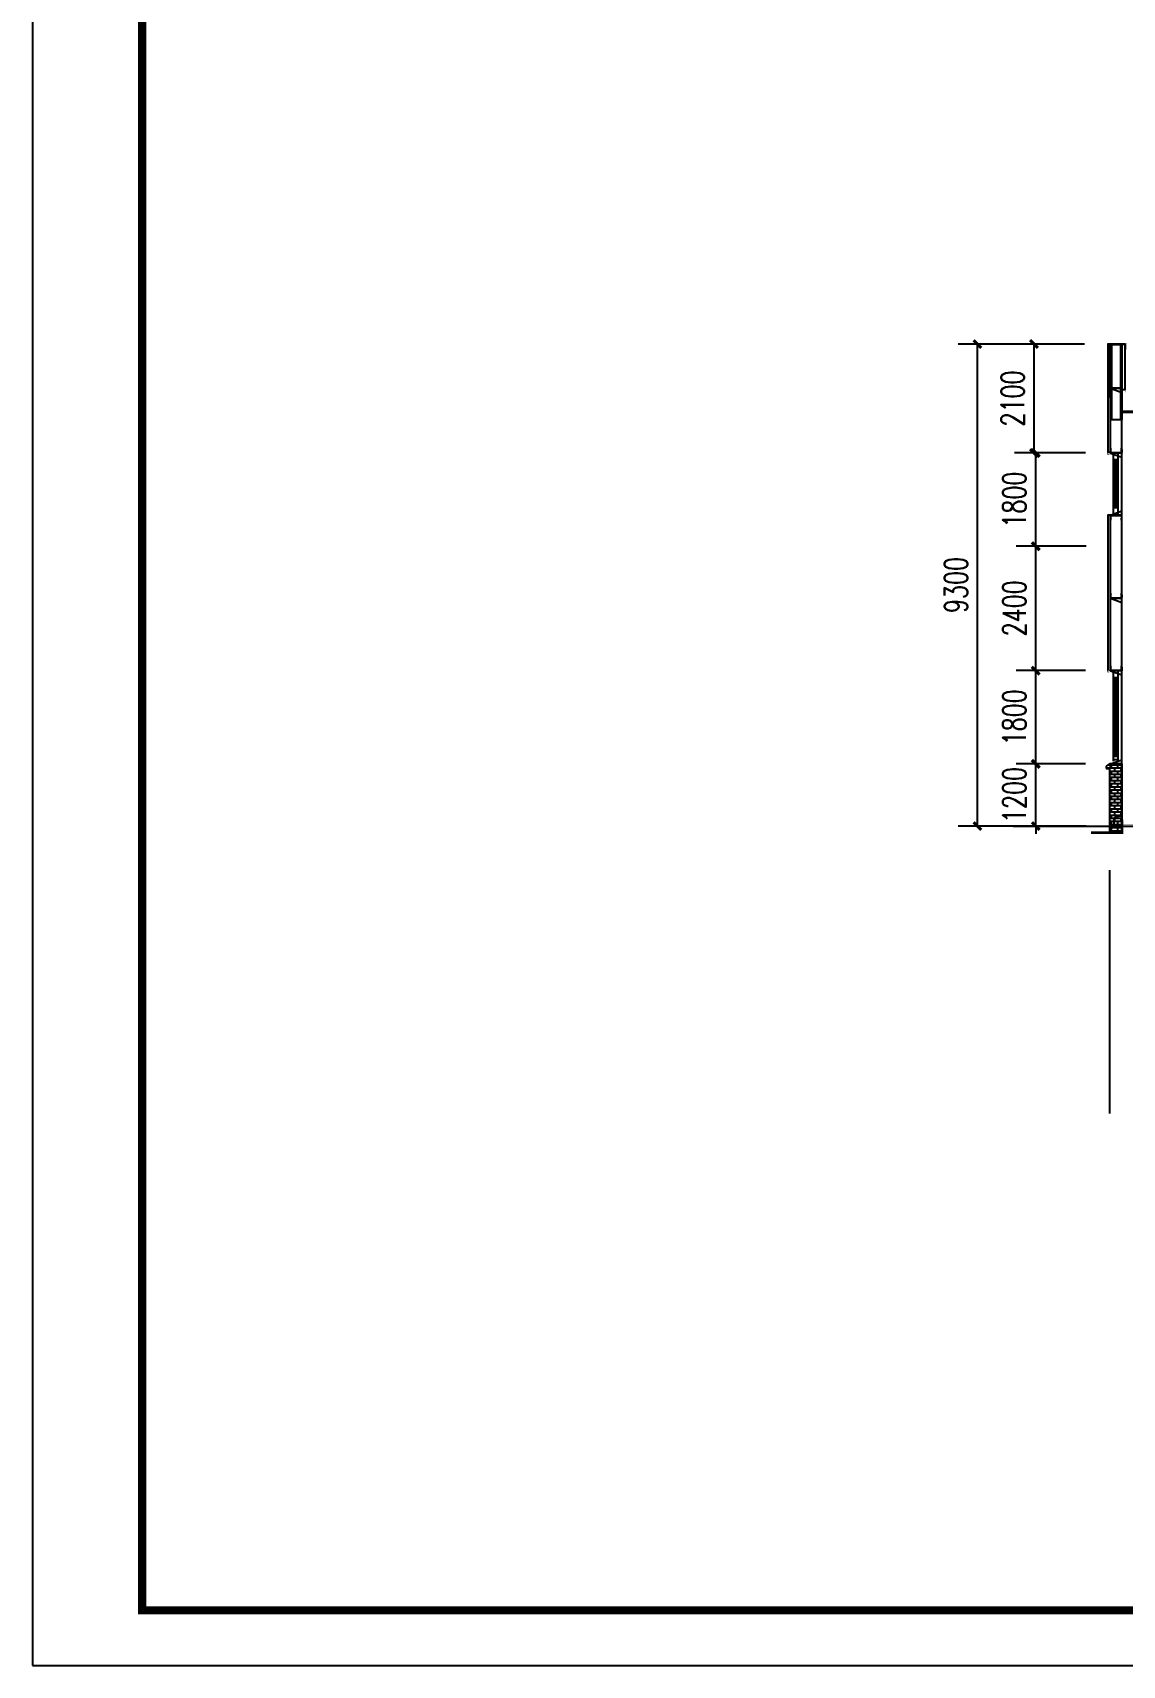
# Model space of a CAD drawing. Extents: x 180850 to 1400258, y 48356 to 327067.
# Drawn here: x 797760 to 818787, y 232984 to 264484 of the extents above; entities that cross this region are included whole.
import ezdxf

# ---------------------------------------------------------------- set-up
doc = ezdxf.new("R2010")
doc.units = 0
doc.header["$LTSCALE"] = 1000
for name, color, linetype in [('AXIS', 3, 'Continuous'), ('DOTE', 1, 'Continuous'), ('GZ', 50, 'Continuous'), ('LT', 27, 'Continuous'), ('PUB_DIM', 3, 'Continuous'), ('PUB_TITLE', 4, 'Continuous'), ('PZ', 202, 'Continuous'), ('WINDOW', 4, 'Continuous')]:
    doc.layers.add(name, color=color, linetype=linetype)
doc.styles.add('_TCH_DIM_T3', font='SIMPLEX', dxfattribs={"width": 0.705882, "bigfont": 'GBCBIG'})
doc.dimstyles.new('_TCH_ARCH&&150', dxfattribs={"dimtxt": 446.25, "dimasz": 150, "dimexe": 375, "dimexo": 450, "dimgap": 189.375, "dimtad": 1, "dimdec": 0, "dimzin": 0, "dimdsep": 46, "dimtxsty": '_TCH_DIM_T3', "dimblk": 'ARCHTICK', "dimcen": 0.09, "dimclrd": 3, "dimclre": 3, "dimclrt": 7, "dimazin": 2, "dimtfac": 1, "dimtdec": 0, "dimtix": 1, "dimtmove": 2, "dimatfit": 3, "dimfxl": 1, "dimtolj": 1, "dimtzin": 0, "dimarcsym": 0})

# ---------------------------------------------------------------- blocks, each defined once
blk = doc.blocks.new('_ArchTick')
at = {"color": 0, "linetype": 'ByBlock', "const_width": 0.4}
blk.add_lwpolyline([(-0.5, -0.5), (0.5, 0.5)], dxfattribs=at)
blk = doc.blocks.new('*D345')
at = {"layer": 'Defpoints', "color": 0, "transparency": 16777216}
for p in [(817116, 250376), (818524, 250376), (818519, 249176)]:
    blk.add_point(p, dxfattribs=at)
at = {"layer": 'PUB_DIM', "color": 3, "lineweight": -2, "transparency": 16777216}
for p, q in [((817116, 250376), (817116, 250526)), ((818074, 250376), (816741, 250376)), ((817116, 249176), (817116, 250376)), ((818069, 249176), (816741, 249176)), ((817116, 249176), (817116, 249026))]:
    blk.add_line(p, q, dxfattribs=at)
at = {"layer": 'PUB_DIM', "color": 3, "lineweight": -2, "transparency": 16777216, "xscale": 150, "yscale": 150, "zscale": 150}
for p, rotation in [((817116, 250376), 270), ((817116, 249176), 90)]:
    blk.add_blockref('_ArchTick', p, dxfattribs=dict(at, rotation=rotation))
at = {"layer": 'PUB_DIM', "color": 7, "transparency": 16777216, "insert": (816704, 249776), "char_height": 446.2, "attachment_point": 5, "rotation": 90, "style": '_TCH_DIM_T3'}
blk.add_mtext('\\A1;1200', dxfattribs=at)
blk = doc.blocks.new('*D346')
at = {"layer": 'Defpoints', "color": 0, "transparency": 16777216}
for p in [(817116, 252176), (818524, 252176), (818524, 250376)]:
    blk.add_point(p, dxfattribs=at)
at = {"layer": 'PUB_DIM', "color": 3, "lineweight": -2, "transparency": 16777216}
for p, q in [((818074, 252176), (816741, 252176)), ((817116, 250376), (817116, 252176)), ((818074, 250376), (816741, 250376))]:
    blk.add_line(p, q, dxfattribs=at)
at = {"layer": 'PUB_DIM', "color": 3, "lineweight": -2, "transparency": 16777216, "xscale": 150, "yscale": 150, "zscale": 150}
for p, rotation in [((817116, 252176), 90), ((817116, 250376), 270)]:
    blk.add_blockref('_ArchTick', p, dxfattribs=dict(at, rotation=rotation))
at = {"layer": 'PUB_DIM', "color": 7, "transparency": 16777216, "insert": (816704, 251276), "char_height": 446.2, "attachment_point": 5, "rotation": 90, "style": '_TCH_DIM_T3'}
blk.add_mtext('\\A1;1800', dxfattribs=at)
blk = doc.blocks.new('*D347')
at = {"layer": 'Defpoints', "color": 0, "transparency": 16777216}
for p in [(817116, 254576), (818541, 254576, -4), (818524, 252176)]:
    blk.add_point(p, dxfattribs=at)
at = {"layer": 'PUB_DIM', "color": 3, "lineweight": -2, "transparency": 16777216}
for p, q in [((818091, 254576), (816741, 254576)), ((817116, 252176), (817116, 254576)), ((818074, 252176), (816741, 252176))]:
    blk.add_line(p, q, dxfattribs=at)
at = {"layer": 'PUB_DIM', "color": 3, "lineweight": -2, "transparency": 16777216, "xscale": 150, "yscale": 150, "zscale": 150}
for p, rotation in [((817116, 254576), 90), ((817116, 252176), 270)]:
    blk.add_blockref('_ArchTick', p, dxfattribs=dict(at, rotation=rotation))
at = {"layer": 'PUB_DIM', "color": 7, "transparency": 16777216, "insert": (816704, 253376), "char_height": 446.2, "attachment_point": 5, "rotation": 90, "style": '_TCH_DIM_T3'}
blk.add_mtext('\\A1;2400', dxfattribs=at)
blk = doc.blocks.new('*D348')
at = {"layer": 'Defpoints', "color": 0, "transparency": 16777216}
for p in [(817116, 256376), (818524, 256376), (818541, 254576, -4)]:
    blk.add_point(p, dxfattribs=at)
at = {"layer": 'PUB_DIM', "color": 3, "lineweight": -2, "transparency": 16777216}
for p, q in [((818074, 256376), (816741, 256376)), ((817116, 254576), (817116, 256376)), ((818091, 254576), (816741, 254576))]:
    blk.add_line(p, q, dxfattribs=at)
at = {"layer": 'PUB_DIM', "color": 3, "lineweight": -2, "transparency": 16777216, "xscale": 150, "yscale": 150, "zscale": 150}
for p, rotation in [((817116, 256376), 90), ((817116, 254576), 270)]:
    blk.add_blockref('_ArchTick', p, dxfattribs=dict(at, rotation=rotation))
at = {"layer": 'PUB_DIM', "color": 7, "transparency": 16777216, "insert": (816704, 255476), "char_height": 446.2, "attachment_point": 5, "rotation": 90, "style": '_TCH_DIM_T3'}
blk.add_mtext('\\A1;1800', dxfattribs=at)
blk = doc.blocks.new('*D349')
at = {"layer": 'Defpoints', "color": 0, "transparency": 16777216}
for p in [(817083, 258476), (818491, 258476), (818524, 256376)]:
    blk.add_point(p, dxfattribs=at)
at = {"layer": 'PUB_DIM', "color": 3, "lineweight": -2, "transparency": 16777216}
for p, q in [((818041, 258476), (816708, 258476)), ((817083, 256376), (817083, 258476)), ((818074, 256376), (816708, 256376))]:
    blk.add_line(p, q, dxfattribs=at)
at = {"layer": 'PUB_DIM', "color": 3, "lineweight": -2, "transparency": 16777216, "xscale": 150, "yscale": 150, "zscale": 150}
for p, rotation in [((817083, 258476), 90), ((817083, 256376), 270)]:
    blk.add_blockref('_ArchTick', p, dxfattribs=dict(at, rotation=rotation))
at = {"layer": 'PUB_DIM', "color": 7, "transparency": 16777216, "insert": (816670, 257426), "char_height": 446.2, "attachment_point": 5, "rotation": 90, "style": '_TCH_DIM_T3'}
blk.add_mtext('\\A1;2100', dxfattribs=at)
blk = doc.blocks.new('*D438')
at = {"color": 3, "lineweight": -2, "transparency": 16777216}
for p, q in [((818055, 258476), (815616, 258476)), ((815991, 249176), (815991, 258476)), ((818091, 249176), (815616, 249176))]:
    blk.add_line(p, q, dxfattribs=at)
at = {"layer": 'Defpoints', "color": 0, "transparency": 16777216}
for p in [(815991, 258476), (818505, 258476), (818541, 249176)]:
    blk.add_point(p, dxfattribs=at)
at = {"color": 3, "lineweight": -2, "transparency": 16777216, "xscale": 150, "yscale": 150, "zscale": 150}
for p, rotation in [((815991, 258476), 90), ((815991, 249176), 270)]:
    blk.add_blockref('_ArchTick', p, dxfattribs=dict(at, rotation=rotation))
at = {"color": 7, "transparency": 16777216, "insert": (815578, 253826), "char_height": 446.2, "attachment_point": 5, "rotation": 90, "style": '_TCH_DIM_T3'}
blk.add_mtext('\\A1;9300', dxfattribs=at)

msp = doc.modelspace()

# ---------------------------------------------------------------- hatches: boundary and pattern name
at = {"true_color": 0x939598}
h = msp.add_hatch(dxfattribs=at)
h.set_pattern_fill('AR-B816', color=252, scale=50)
h.set_pattern_definition([(0, (101513.733, -219535.85), (0, 60.6552), []), (90, (101513.733, -219535.85), (-60.6552, 60.6552), [60.6552, -60.6552])])
edge = h.paths.add_edge_path()
edge.add_line((818775.53, 250363), (818772.15, 250313.88))
edge.add_arc((818760.9, 250313.88), 11.25, 270, 360, ccw=False)
edge.add_line((818760.9, 250302.63), (818753.03, 250302.63))
edge.add_line((818753.03, 250302.63), (818753.03, 250299.25))
edge.add_line((818753.03, 250299.25), (818764.28, 250299.25))
edge.add_arc((818764.28, 250310.5), 11.25, 270, 359.999739)
edge.add_line((818775.53, 250310.5), (818775.53, 250363))
edge.add_arc((818764.28, 250363), 11.25, 359.999549, 450)
edge.add_line((818764.28, 250374.25), (818780.53, 250377.63))
edge.add_line((818780.53, 250377.63), (818780.08, 249047.39))
edge.add_line((818780.08, 249047.39), (818540.08, 249047.39))
edge.add_line((818540.08, 249047.39), (818540.53, 250289.41))
edge.add_line((818540.53, 250289.41), (818477.95, 250289.41))
edge.add_line((818477.95, 250289.41), (818477.95, 250336.12))
edge.add_line((818477.95, 250336.12), (818540.53, 250377.63))
edge.add_line((818540.53, 250377.63), (818764.28, 250374.25))
edge.add_arc((818764.28, 250363), 11.25, -0.000451, 90, ccw=False)

# ---------------------------------------------------------------- linework, layer by layer
at = {"color": 0}
for p, q in [((818540.53, 250375.94, -0.86), (818477.95, 250334.43, -0.86)), ((818477.95, 250334.43, -0.86), (818477.95, 250287.72, -0.86)), ((818477.95, 250287.72, -0.86), (818540.53, 250287.72, -0.86)), ((818780.53, 250375.94, -0.86), (818540.53, 250375.94, -0.86)), ((818540.53, 250287.72, -0.86), (818540.53, 249042.45, -0.86)), ((818780.53, 250375.94, -0.86), (818779.55, 249175.97, -0.84))]:
    msp.add_line(p, q, dxfattribs=at)
at = {"color": 6, "const_width": 5, "elevation": -0.86}
for points in [[(818501.38, 258364.53), (818501.38, 258494.04), (818868.45, 258494.5), (818868.45, 258365.99)], [(818782.63, 257626.56), (818782.63, 257585.56), (818841.9, 257585.61), (818841.9, 257547.73)]]:
    msp.add_lwpolyline(points, dxfattribs=at)
at = {"color": 6, "linetype": 'ByBlock', "const_width": 10, "elevation": -0.86}
for points in [[(818555.53, 256440.72), (818555.53, 256379.48), (818505.4, 256379.48), (818505.4, 256348.64), (818532.29, 256348.64), (818532.29, 256359.05)], [(818780.53, 255175.94), (818493.99, 255175.94), (818493.99, 255112.54), (818505.53, 255081.69), (818505.53, 255048.78)], [(818555.53, 252240.72), (818555.53, 252179.48), (818505.4, 252179.48), (818505.4, 252148.64), (818532.29, 252148.64), (818532.29, 252159.05)]]:
    msp.add_lwpolyline(points, dxfattribs=at)
at = {"color": 0, "const_width": 50, "elevation": -0.83}
msp.add_lwpolyline([(818779.55, 249300.53), (818779.55, 249046.98), (818183.97, 249049.05)], dxfattribs=at)
at = {"layer": 'AXIS'}
msp.add_line((818540.53, 248325.94, -0.86), (818540.53, 243631.82, -0.86), dxfattribs=at)
at = {"layer": 'AXIS', "linetype": 'ByBlock', "elevation": -0.86}
for points in [[(818554.99, 258475.94), (818504.99, 258475.94), (818506.41, 256388.24), (818556.41, 256388.24)], [(818786.74, 258475.94), (818836.74, 258475.94), (818835.31, 257593.92), (818785.31, 257593.92)]]:
    msp.add_lwpolyline(points, close=True, dxfattribs=at)
at = {"layer": 'AXIS', "linetype": 'ByBlock', "elevation": 3.16}
msp.add_lwpolyline([(818555.53, 252178.66), (818555.53, 255172.57), (818505.53, 255172.57), (818505.53, 252178.66)], dxfattribs=at)
at = {"layer": 'DOTE'}
msp.add_line((816679.98, 249175.94, -0.86), (855812.18, 249175.94, -0.86), dxfattribs=at)
at = {"layer": 'GZ'}
msp.add_line((818780.53, 249200.94, 3.16), (818780.53, 257161.94, -1.02), dxfattribs=at)
at = {"layer": 'GZ', "elevation": -2.89}
msp.add_lwpolyline([(818780.53, 257161.94), (819366.53, 257161.94), (819366.53, 257175.94), (818780.53, 257175.94)], close=True, dxfattribs=at)
at = {"layer": 'LT'}
for p, q in [((818555.53, 258461.32, -0.86), (818555.53, 258408.82, -0.86)), ((818558.9, 258412.19, -0.86), (818558.9, 258457.94, -0.86)), ((818780.53, 258475.94, -0.86), (818560.53, 258475.94, -0.86)), ((818560.53, 258475.94, -0.86), (818560.53, 258472.57, -0.86)), ((818560.53, 258472.57, -0.86), (818780.53, 258472.57, -0.86)), ((818764.28, 258472.57, -0.86), (818566.78, 258472.57, -0.86)), ((818566.78, 258397.57, -0.86), (818578.03, 258397.57, -0.86)), ((818570.15, 258469.19, -0.86), (818760.9, 258469.19, -0.86)), ((818578.03, 258400.94, -0.86), (818570.15, 258400.94, -0.86)), ((818578.03, 258397.57, -0.86), (818578.03, 258400.94, -0.86)), ((818753.03, 258400.94, -0.86), (818753.03, 258397.57, -0.86)), ((818760.9, 258400.94, -0.86), (818753.03, 258400.94, -0.86)), ((818753.03, 258397.57, -0.86), (818764.28, 258397.57, -0.86)), ((818772.15, 258457.94, -0.86), (818772.15, 258412.19, -0.86)), ((818775.53, 258408.82, -0.86), (818775.53, 258461.32, -0.86)), ((818780.53, 258472.57, -0.86), (818780.53, 258475.94, -0.86)), ((818554.31, 257638.91, -0.86), (818554.31, 257691.41, -0.86)), ((818557.68, 257688.04, -0.86), (818557.68, 257642.29, -0.86)), ((818565.56, 257702.66, -0.86), (818576.81, 257702.66, -0.86)), ((818576.81, 257699.29, -0.86), (818568.93, 257699.29, -0.86)), ((818576.81, 257702.66, -0.86), (818576.81, 257699.29, -0.86)), ((818751.81, 257699.29, -0.86), (818751.81, 257702.66, -0.86)), ((818751.81, 257702.66, -0.86), (818763.06, 257702.66, -0.86)), ((818759.68, 257699.29, -0.86), (818751.81, 257699.29, -0.86)), ((818770.93, 257642.29, -0.86), (818770.93, 257688.04, -0.86)), ((818774.31, 257691.41, -0.86), (818774.31, 257638.91, -0.86)), ((818559.31, 257624.29, -0.86), (818559.31, 257627.66, -0.86)), ((818559.31, 257627.66, -0.86), (818779.31, 257627.66, -0.86)), ((818779.31, 257624.29, -0.86), (818559.31, 257624.29, -0.86)), ((818559.31, 257624.29, -0.86), (818779.31, 257544.66, -0.86)), ((818763.06, 257627.66, -0.86), (818565.56, 257627.66, -0.86)), ((818568.93, 257631.04, -0.86), (818759.68, 257631.04, -0.86)), ((818607.45, 257605.11, -0.86), (818607.45, 257643.46, -0.86)), ((818717.89, 257605.11, -0.86), (818717.89, 257643.46, -0.86)), ((818779.31, 257627.66, -0.86), (818779.31, 257624.29, -0.86)), ((818555.53, 256387.19, -0.86), (818555.53, 256439.69, -0.86)), ((818558.9, 256436.32, -0.86), (818558.9, 256390.57, -0.86)), ((818566.78, 256450.94, -0.86), (818578.03, 256450.94, -0.86)), ((818578.03, 256447.57, -0.86), (818570.15, 256447.57, -0.86)), ((818578.03, 256450.94, -0.86), (818578.03, 256447.57, -0.86)), ((818753.03, 256447.57, -0.86), (818753.03, 256450.94, -0.86)), ((818753.03, 256450.94, -0.86), (818764.28, 256450.94, -0.86)), ((818760.9, 256447.57, -0.86), (818753.03, 256447.57, -0.86)), ((818772.15, 256390.57, -0.86), (818772.15, 256436.32, -0.86)), ((818775.53, 256439.69, -0.86), (818775.53, 256387.19, -0.86)), ((818560.53, 256372.57, -0.86), (818560.53, 256375.94, -0.86)), ((818560.53, 256375.94, -0.86), (818780.53, 256375.94, -0.86)), ((818780.53, 256372.57, -0.86), (818560.53, 256372.57, -0.86)), ((818560.53, 256372.57, -0.86), (818780.53, 256292.94, -0.86)), ((818764.28, 256375.94, -0.86), (818566.78, 256375.94, -0.86)), ((818570.15, 256379.32, -0.86), (818760.9, 256379.32, -0.86)), ((818608.68, 256357.11, -0.86), (818608.68, 256395.46, -0.86)), ((818719.11, 256356.77, -0.86), (818719.11, 256395.11, -0.86)), ((818780.53, 256375.94, -0.86), (818780.53, 256372.57, -0.86)), ((818555.53, 255161.32, -0.86), (818555.53, 255108.82, -0.86)), ((818558.9, 255112.19, -0.86), (818558.9, 255157.94, -0.86)), ((818560.53, 255175.94, -0.86), (818780.53, 255255.57, -0.86)), ((818780.53, 255175.94, -0.86), (818560.53, 255175.94, -0.86)), ((818560.53, 255175.94, -0.86), (818560.53, 255172.57, -0.86)), ((818560.53, 255172.57, -0.86), (818780.53, 255172.57, -0.86)), ((818764.28, 255172.57, -0.86), (818566.78, 255172.57, -0.86)), ((818570.15, 255169.19, -0.86), (818760.9, 255169.19, -0.86)), ((818608.68, 255195.11, -0.86), (818608.68, 255156.77, -0.86)), ((818719.11, 255195.11, -0.86), (818719.11, 255156.77, -0.86)), ((818772.15, 255157.94, -0.86), (818772.15, 255112.19, -0.86)), ((818775.53, 255108.82, -0.86), (818775.53, 255161.32, -0.86)), ((818780.53, 255172.57, -0.86), (818780.53, 255175.94, -0.86)), ((818566.78, 255097.57, -0.86), (818578.03, 255097.57, -0.86)), ((818578.03, 255100.94, -0.86), (818570.15, 255100.94, -0.86)), ((818578.03, 255097.57, -0.86), (818578.03, 255100.94, -0.86)), ((818753.03, 255100.94, -0.86), (818753.03, 255097.57, -0.86)), ((818760.9, 255100.94, -0.86), (818753.03, 255100.94, -0.86)), ((818753.03, 255097.57, -0.86), (818764.28, 255097.57, -0.86)), ((818555.53, 253587.19, -0.86), (818555.53, 253639.69, -0.86)), ((818558.9, 253636.32, -0.86), (818558.9, 253590.57, -0.86)), ((818560.53, 253572.57, -0.86), (818560.53, 253575.94, -0.86)), ((818560.53, 253575.94, -0.86), (818780.53, 253575.94, -0.86)), ((818566.78, 253650.94, -0.86), (818578.03, 253650.94, -0.86)), ((818764.28, 253575.94, -0.86), (818566.78, 253575.94, -0.86)), ((818578.03, 253647.57, -0.86), (818570.15, 253647.57, -0.86)), ((818570.15, 253579.32, -0.86), (818760.9, 253579.32, -0.86)), ((818578.03, 253650.94, -0.86), (818578.03, 253647.57, -0.86)), ((818608.68, 253553.4, -0.86), (818608.68, 253591.74, -0.86)), ((818719.11, 253553.4, -0.86), (818719.11, 253591.74, -0.86)), ((818753.03, 253647.57, -0.86), (818753.03, 253650.94, -0.86)), ((818753.03, 253650.94, -0.86), (818764.28, 253650.94, -0.86)), ((818760.9, 253647.57, -0.86), (818753.03, 253647.57, -0.86)), ((818772.15, 253590.57, -0.86), (818772.15, 253636.32, -0.86)), ((818775.53, 253639.69, -0.86), (818775.53, 253587.19, -0.86)), ((818780.53, 253575.94, -0.86), (818780.53, 253572.57, -0.86)), ((818780.53, 253572.57, -0.86), (818560.53, 253572.57, -0.86)), ((818560.53, 253572.57, -0.86), (818780.53, 253492.94, -0.86)), ((818555.53, 252187.19, -0.86), (818555.53, 252239.69, -0.86)), ((818558.9, 252236.32, -0.86), (818558.9, 252190.57, -0.86)), ((818560.53, 252172.57, -0.86), (818560.53, 252175.94, -0.86)), ((818560.53, 252175.94, -0.86), (818780.53, 252175.94, -0.86)), ((818780.53, 252172.57, -0.86), (818560.53, 252172.57, -0.86)), ((818560.53, 252172.57, -0.86), (818780.53, 252092.94, -0.86)), ((818566.78, 252250.94, -0.86), (818578.03, 252250.94, -0.86)), ((818764.28, 252175.94, -0.86), (818566.78, 252175.94, -0.86)), ((818578.03, 252247.57, -0.86), (818570.15, 252247.57, -0.86)), ((818570.15, 252179.32, -0.86), (818760.9, 252179.32, -0.86)), ((818578.03, 252250.94, -0.86), (818578.03, 252247.57, -0.86)), ((818608.68, 252157.11, -0.86), (818608.68, 252195.46, -0.86)), ((818719.11, 252157.11, -0.86), (818719.11, 252195.46, -0.86)), ((818753.03, 252247.57, -0.86), (818753.03, 252250.94, -0.86)), ((818753.03, 252250.94, -0.86), (818764.28, 252250.94, -0.86)), ((818760.9, 252247.57, -0.86), (818753.03, 252247.57, -0.86)), ((818772.15, 252190.57, -0.86), (818772.15, 252236.32, -0.86)), ((818775.53, 252239.69, -0.86), (818775.53, 252187.19, -0.86)), ((818780.53, 252175.94, -0.86), (818780.53, 252172.57, -0.86)), ((818560.53, 250375.94, -0.86), (818780.53, 250455.57, -0.86)), ((818555.53, 250361.32, -0.86), (818555.53, 250308.82, -0.86)), ((818558.9, 250312.19, -0.86), (818558.9, 250357.94, -0.86)), ((818780.53, 250375.94, -0.86), (818560.53, 250375.94, -0.86)), ((818560.53, 250375.94, -0.86), (818560.53, 250372.57, -0.86)), ((818560.53, 250372.57, -0.86), (818780.53, 250372.57, -0.86)), ((818764.28, 250372.57, -0.86), (818566.78, 250372.57, -0.86)), ((818566.78, 250297.57, -0.86), (818578.03, 250297.57, -0.86)), ((818570.15, 250369.19, -0.86), (818760.9, 250369.19, -0.86)), ((818578.03, 250300.94, -0.86), (818570.15, 250300.94, -0.86)), ((818578.03, 250297.57, -0.86), (818578.03, 250300.94, -0.86)), ((818753.03, 250300.94, -0.86), (818753.03, 250297.57, -0.86)), ((818760.9, 250300.94, -0.86), (818753.03, 250300.94, -0.86)), ((818753.03, 250297.57, -0.86), (818764.28, 250297.57, -0.86)), ((818772.15, 250357.94, -0.86), (818772.15, 250312.19, -0.86)), ((818775.53, 250308.82, -0.86), (818775.53, 250361.32, -0.86)), ((818780.53, 250372.57, -0.86), (818780.53, 250375.94, -0.86))]:
    msp.add_line(p, q, dxfattribs=at)
at = {"layer": 'LT', "color": 1, "linetype": 'Continuous'}
for p, q in [((818608.68, 250391.39, -0.86), (818608.68, 250353.05, -0.86)), ((818719.11, 250391.39, -0.86), (818719.11, 250353.05, -0.86))]:
    msp.add_line(p, q, dxfattribs=at)
at = {"layer": 'LT', "elevation": -0.86}
for points in [[(818779.31, 257012.21), (818555.68, 257012.21), (818555.68, 258472.57), (818779.31, 258472.57)], [(818749.31, 257012.21), (818585.68, 257012.21), (818585.68, 258472.57), (818749.31, 258472.57)]]:
    msp.add_lwpolyline(points, close=True, dxfattribs=at)
at = {"layer": 'LT'}
for centre, start, end in [((818566.78, 258461.32, -0.86), 90.000036, 180.000036), ((818566.78, 258408.82, -0.86), 180.000036, 270.000036), ((818570.15, 258457.94, -0.86), 90.000036, 180.000036), ((818570.15, 258412.19, -0.86), 180.000036, 270.000036), ((818760.9, 258457.94, -0.86), 0.000036, 90.000036), ((818760.9, 258412.19, -0.86), 270.000036, 0.000036), ((818764.28, 258461.32, -0.86), 0.000036, 90.000036), ((818764.28, 258408.82, -0.86), 270.000036, 0.000036), ((818565.56, 257691.41, -0.86), 90, 180), ((818568.93, 257688.04, -0.86), 90, 180), ((818759.68, 257688.04, -0.86), 0, 90), ((818763.06, 257691.41, -0.86), 0, 90), ((818565.56, 257638.91, -0.86), 180, 270), ((818568.93, 257642.29, -0.86), 180, 270), ((818759.68, 257642.29, -0.86), 270, 0), ((818763.06, 257638.91, -0.86), 270, 0), ((818566.78, 256439.69, -0.86), 90, 180), ((818570.15, 256436.32, -0.86), 90, 180), ((818760.9, 256436.32, -0.86), 360, 90), ((818764.28, 256439.69, -0.86), 360, 90), ((818566.78, 256387.19, -0.86), 180, 270), ((818570.15, 256390.57, -0.86), 180, 270), ((818760.9, 256390.57, -0.86), 270, 360), ((818764.28, 256387.19, -0.86), 270, 360), ((818566.78, 255161.32, -0.86), 90, 180), ((818570.15, 255157.94, -0.86), 90, 180), ((818760.9, 255157.94, -0.86), 0, 90), ((818764.28, 255161.32, -0.86), 0, 90), ((818566.78, 255108.82, -0.86), 180, 270), ((818570.15, 255112.19, -0.86), 180, 270), ((818760.9, 255112.19, -0.86), 270, 0), ((818764.28, 255108.82, -0.86), 270, 0), ((818566.78, 253639.69, -0.86), 90, 180), ((818566.78, 253587.19, -0.86), 180, 270), ((818570.15, 253636.32, -0.86), 90, 180), ((818570.15, 253590.57, -0.86), 180, 270), ((818760.9, 253636.32, -0.86), 0, 90), ((818760.9, 253590.57, -0.86), 270, 0), ((818764.28, 253639.69, -0.86), 0, 90), ((818764.28, 253587.19, -0.86), 270, 0), ((818566.78, 252239.69, -0.86), 90, 180), ((818566.78, 252187.19, -0.86), 180, 270), ((818570.15, 252236.32, -0.86), 90, 180), ((818570.15, 252190.57, -0.86), 180, 270), ((818760.9, 252236.32, -0.86), 360, 90), ((818760.9, 252190.57, -0.86), 270, 360), ((818764.28, 252239.69, -0.86), 360, 90), ((818764.28, 252187.19, -0.86), 270, 360), ((818566.78, 250361.32, -0.86), 90, 180), ((818566.78, 250308.82, -0.86), 180, 270), ((818570.15, 250357.94, -0.86), 90, 180), ((818570.15, 250312.19, -0.86), 180, 270), ((818760.9, 250357.94, -0.86), 0, 90), ((818760.9, 250312.19, -0.86), 270, 0), ((818764.28, 250361.32, -0.86), 0, 90), ((818764.28, 250308.82, -0.86), 270, 0)]:
    msp.add_arc(centre, 11.25, start, end, dxfattribs=at)
for points in [[(818619.7, 257631.04, -0.86), (818595.21, 257631.04, -0.86), (818619.7, 257624.29, -0.86), (818595.21, 257624.29, -0.86)], [(818730.13, 257631.04, -0.86), (818705.64, 257631.04, -0.86), (818730.13, 257624.29, -0.86), (818705.64, 257624.29, -0.86)], [(818620.92, 256379.32, -0.86), (818596.43, 256379.32, -0.86), (818620.92, 256372.57, -0.86), (818596.43, 256372.57, -0.86)], [(818731.36, 256378.97, -0.86), (818706.87, 256378.97, -0.86), (818731.36, 256372.22, -0.86), (818706.87, 256372.22, -0.86)], [(818620.92, 255169.19, -0.86), (818596.43, 255169.19, -0.86), (818620.92, 255175.94, -0.86), (818596.43, 255175.94, -0.86)], [(818731.36, 255169.19, -0.86), (818706.87, 255169.19, -0.86), (818731.36, 255175.94, -0.86), (818706.87, 255175.94, -0.86)], [(818620.92, 253579.32, -0.86), (818596.43, 253579.32, -0.86), (818620.92, 253572.57, -0.86), (818596.43, 253572.57, -0.86)], [(818731.36, 253579.32, -0.86), (818706.87, 253579.32, -0.86), (818731.36, 253572.57, -0.86), (818706.87, 253572.57, -0.86)], [(818620.92, 252179.32, -0.86), (818596.43, 252179.32, -0.86), (818620.92, 252172.57, -0.86), (818596.43, 252172.57, -0.86)], [(818731.36, 252179.32, -0.86), (818706.87, 252179.32, -0.86), (818731.36, 252172.57, -0.86), (818706.87, 252172.57, -0.86)]]:
    msp.add_solid(points, dxfattribs=at)
at = {"layer": 'LT', "color": 1, "linetype": 'Continuous'}
for points in [[(818620.92, 250369.19, -0.86), (818596.43, 250369.19, -0.86), (818620.92, 250375.94, -0.86), (818596.43, 250375.94, -0.86)], [(818731.36, 250369.19, -0.86), (818706.87, 250369.19, -0.86), (818731.36, 250375.94, -0.86), (818706.87, 250375.94, -0.86)]]:
    msp.add_solid(points, dxfattribs=at)
at = {"layer": 'PUB_TITLE'}
msp.add_lwpolyline([(797760.18, 232984.16), (886860.18, 232984.16), (886860.18, 295984.16), (797760.18, 295984.16)], close=True, dxfattribs=at)
at = {"layer": 'PUB_TITLE', "const_width": 159.09}
msp.add_lwpolyline([(799875.42, 234044.79), (799875.42, 294923.52), (885360.18, 294923.52), (885360.18, 234044.79)], close=True, dxfattribs=at)
at = {"layer": 'PZ'}
for p, q in [((818705.53, 249375.94, 1.14), (818630.53, 249325.94, 1.14)), ((818630.53, 249200.94, 1.14), (818630.53, 249325.94, 1.14)), ((818705.53, 249375.94, 1.14), (818780.53, 249375.94, 1.14))]:
    msp.add_line(p, q, dxfattribs=at)
at = {"layer": 'PZ', "const_width": 2.25, "elevation": -0.86}
msp.add_lwpolyline([(818630.53, 249175.94), (819530.53, 249175.94), (819530.53, 249200.94), (818630.53, 249200.94)], close=True, dxfattribs=at)
at = {"layer": 'WINDOW', "color": 5}
for p, q in [((818619.24, 255180.38, -0.86), (818619.15, 256372.22, -1.2)), ((818709.24, 256243.84, -1.2), (818619.24, 256243.84, -1.2)), ((818654.12, 255321.51, -0.86), (818654.12, 256231.34, -1.2)), ((818674.36, 255321.51, -0.86), (818674.36, 256231.34, -1.2)), ((818709.24, 255180.38, -0.86), (818709.15, 256372.22, -1.2)), ((818709.24, 255317.07, -0.86), (818619.24, 255317.07, -0.86)), ((818619.24, 250426.35, 3.16), (818619.24, 252179.44, -0.86)), ((818709.24, 252038.31, -0.86), (818619.24, 252038.31, -0.86)), ((818654.12, 250506.85, 3.16), (818654.12, 252038.31, -0.86)), ((818674.36, 250506.85, 3.16), (818674.36, 252038.31, -0.86)), ((818709.24, 250426.35, 3.16), (818709.24, 252179.44, -0.86)), ((818709.24, 250456.43, -0.86), (818619.24, 250456.43, -0.86))]:
    msp.add_line(p, q, dxfattribs=at)

# ---------------------------------------------------------------- dimensions: what is measured, and where the dimension line sits
dim = msp.add_linear_dim(base=(815990.95, 258475.94, -0.86), p1=(818540.53, 249175.94, -0.86), p2=(818504.99, 258475.94, -0.86), angle=90, dimstyle='_TCH_ARCH&&150')
dim.commit()
dim.dimension.update_dxf_attribs({"geometry": '*D438', "text_midpoint": (815578.45, 253825.94, -0.86)})
at = {"layer": 'PUB_DIM'}
for base, p1, p2, picture, middle in [((817082.89, 258475.86, -0.86), (818524.47, 256375.94, -0.86), (818491.18, 258475.86, -0.86), '*D349', (816670.39, 257425.9, -0.86)), ((817116.18, 256375.94, -0.86), (818540.75, 254575.94, -4.83), (818524.47, 256375.94, -0.86), '*D348', (816703.68, 255475.94, -0.86)), ((817116.18, 254575.94, -0.86), (818524.47, 252176.02, -0.86), (818540.75, 254575.94, -4.83), '*D347', (816703.68, 253375.98, -0.86)), ((817116.18, 252176.02, -0.86), (818524.47, 250376.02, -0.86), (818524.47, 252176.02, -0.86), '*D346', (816703.68, 251276.02, -0.86)), ((817116.18, 250376.02, -0.86), (818519.12, 249175.94, -0.86), (818524.47, 250376.02, -0.86), '*D345', (816703.68, 249775.98, -0.86))]:
    dim = msp.add_linear_dim(base=base, p1=p1, p2=p2, angle=90, dimstyle='_TCH_ARCH&&150', dxfattribs=at)
    dim.commit()
    dim.dimension.update_dxf_attribs({"geometry": picture, "text_midpoint": middle})

doc.saveas('drawing.dxf')
